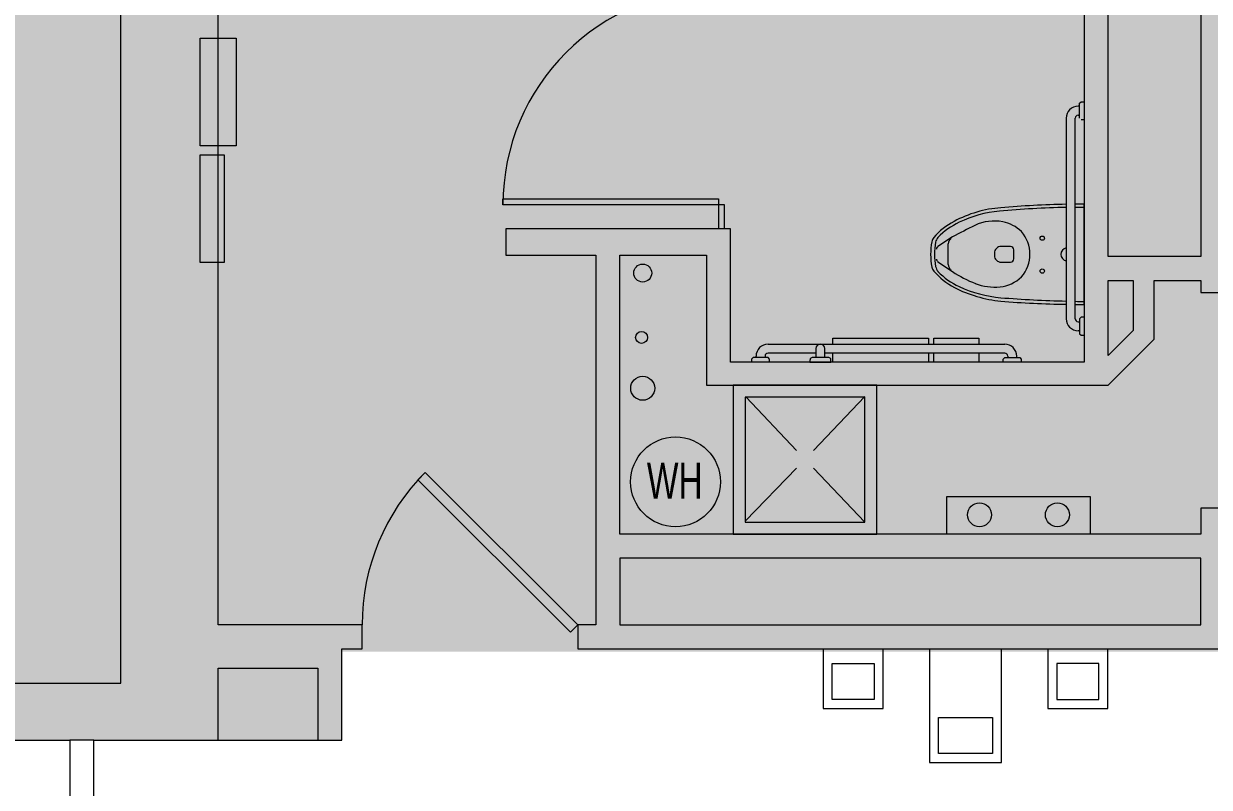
# Model space of a CAD drawing. Header units: inches. Extents: x 1 to 4591, y -953 to 1388.
# Drawn here: x 3192.1 to 3390, y -170.6 to -43.1 of the extents above; entities that cross this region are included whole.
import ezdxf

# ---------------------------------------------------------------- set-up
doc = ezdxf.new("R2010")
doc.units = ezdxf.units.IN
doc.header["$MEASUREMENT"] = 0
for name, color, linetype, lineweight in [('4th Floor Revit Background_dwg', 8, 'Continuous', 9), ('A-DETL-GENF', 92, 'Continuous', 9), ('A-EXIST-CORE', 7, 'Continuous', 9), ('A-EXIST-DOOR', 7, 'Continuous', 9), ('A-FLOR-TOIL-ACCS', 7, 'Continuous', 9), ('A-FLOR-TPTN', 7, 'Continuous', 9), ('A-WALL', 113, 'Continuous', 50), ('P-EXIST-FIXT', 7, 'Continuous', 9), ('P-FIXT', 7, 'Continuous', 9), ('Q-CASE', 31, 'Continuous', 9)]:
    doc.layers.add(name, color=color, linetype=linetype, lineweight=lineweight)
doc.styles.add('Arial', font='arial.ttf', dxfattribs={"width": 0.666667, "height": 6})

# ---------------------------------------------------------------- blocks, each defined once
blk = doc.blocks.new('Counter Top - L Shaped _No Backsplash_ - Standard Counter Top-2632531-4th Floor New Construction - Tel_Data_Elec Plan')
at = {"layer": 'Q-CASE', "lineweight": 13}
for p, q in [((-47.26, 0), (-47.26, 96.51)), ((-5.26, 96.51), (-5.26, 42)), ((-5.26, 42), (131.23, 42)), ((131.23, 42), (131.23, 0)), ((131.23, 0), (-47.26, 0))]:
    blk.add_line(p, q, dxfattribs=at)
blk = doc.blocks.new('4th Floor Revit Background_dwg-1506688-4th Floor New Construction - Tel_Data_Elec Plan')
at = {"layer": 'A-EXIST-CORE'}
blk.add_line((1555.83, 678.27), (1652.34, 678.27), dxfattribs=at)
at = {"layer": 'A-EXIST-CORE', "flags": 128}
for points in [[(1833.28, 755.02), (1841.1, 755.02), (1841.1, 753.02), (1845.1, 753.02)], [(1679.23, 901.39), (1821.6, 901.39), (1821.6, 741.39), (1762.6, 741.39), (1762.6, 763.64)], [(1549.82, 898.35), (1549.82, 865.52), (1559.32, 865.52), (1559.32, 687.77), (1660.82, 687.77), (1660.82, 897.27), (1559.32, 897.27), (1559.32, 865.52)], [(1656.34, 678.27), (1697.73, 678.27), (1697.73, 693.52), (1701.1, 693.52), (1701.1, 697.52), (1677.1, 697.52), (1677.1, 805.27), (1704.98, 805.27)], [(1762.6, 763.64), (1725.1, 763.64), (1725.1, 759.27), (1740.1, 759.27), (1740.1, 697.52), (1737.1, 697.52), (1737.1, 693.52), (1866.48, 693.52), (1866.48, 697.52), (1845.1, 697.52), (1845.1, 717.02), (1841.1, 717.02)], [(1841.1, 717.02), (1841.1, 712.64), (1744.1, 712.64), (1744.1, 759.27), (1758.6, 759.27), (1758.6, 737.52), (1825.6, 737.52), (1833.28, 745.2), (1833.28, 755.02)], [(1677.1, 678.27), (1677.1, 690.27), (1693.73, 690.27), (1693.73, 678.27)]]:
    blk.add_lwpolyline(points, dxfattribs=at)
for points in [[(1841.1, 901.39), (1841.1, 759.02), (1825.6, 759.02), (1825.6, 901.39)], [(1829.78, 746.65), (1825.6, 742.47), (1825.6, 755.02), (1829.78, 755.02)], [(1841.1, 708.64), (1744.1, 708.64), (1744.1, 697.52), (1841.1, 697.52)]]:
    blk.add_lwpolyline(points, close=True, dxfattribs=at)
at = {"layer": 'A-EXIST-DOOR', "flags": 128}
blk.add_lwpolyline([(1737.1, 697.52), (1711.65, 722.97), (1710.41, 721.74), (1735.87, 696.28)], close=True, dxfattribs=at)
at = {"layer": 'A-EXIST-DOOR'}
blk.add_arc((1737.1, 697.52), 36, 135, 180, dxfattribs=at)
at = {"layer": 'A-FLOR-TOIL-ACCS'}
for p, q in [((1820.85, 784.14), (1820.6, 784.14)), ((1818.6, 782.14), (1818.6, 748.64)), ((1820.1, 748.64), (1820.1, 782.14)), ((1820.6, 782.64), (1820.85, 782.64)), ((1821.1, 781.89), (1821.6, 781.89)), ((1820.6, 748.14), (1820.85, 748.14)), ((1820.85, 746.64), (1820.6, 746.64)), ((1768.85, 744.39), (1808.35, 744.39)), ((1766.85, 742.14), (1766.85, 742.39)), ((1768.35, 742.39), (1768.35, 742.14)), ((1776.85, 742.89), (1768.85, 742.89)), ((1778.35, 742.14), (1776.85, 742.14)), ((1808.35, 742.89), (1778.35, 742.89)), ((1808.85, 742.39), (1808.85, 742.14)), ((1810.35, 742.14), (1810.35, 742.39))]:
    blk.add_line(p, q, dxfattribs=at)
at = {"layer": 'A-FLOR-TOIL-ACCS', "flags": 128}
for points in [[(1680.1, 795.52), (1680.1, 777.52), (1674.1, 777.52), (1674.1, 795.52)], [(1678.1, 776.02), (1678.1, 758.02), (1674.1, 758.02), (1674.1, 776.02)]]:
    blk.add_lwpolyline(points, close=True, dxfattribs=at)
for points in [[(1820.85, 782.14), (1820.85, 784.64), (1821.1, 784.89), (1821.6, 784.89)], [(1821.6, 748.89), (1821.1, 748.89), (1820.85, 748.64), (1820.85, 746.14), (1821.1, 745.89), (1821.6, 745.89)], [(1779.64, 744.39), (1779.64, 745.39), (1795.64, 745.39), (1795.64, 744.39)], [(1796.52, 744.39), (1796.52, 745.39), (1804.02, 745.39), (1804.02, 744.39)], [(1769.1, 741.39), (1769.1, 741.89), (1768.85, 742.14), (1766.35, 742.14), (1766.1, 741.89), (1766.1, 741.39)], [(1776.85, 743.64), (1776.85, 742.14), (1776.23, 742.14)], [(1778.98, 742.14), (1778.35, 742.14), (1778.35, 743.64)], [(1795.64, 742.89), (1795.64, 741.4), (1779.64, 741.4), (1779.64, 742.89)], [(1804.02, 742.89), (1804.02, 741.39), (1796.52, 741.39), (1796.52, 742.89)], [(1808.1, 741.39), (1808.1, 741.89), (1808.35, 742.14), (1810.85, 742.14), (1811.1, 741.89), (1811.1, 741.39)], [(1775.85, 741.77), (1775.85, 741.39), (1779.35, 741.39), (1779.35, 741.77)]]:
    blk.add_lwpolyline(points, dxfattribs=at)
at = {"layer": 'A-FLOR-TOIL-ACCS'}
for centre, radius, start, end in [((1820.6, 782.14), 2, 90, 180), ((1820.6, 782.14), 0.5, 90, 180), ((1820.6, 748.64), 2, 180, 270), ((1820.6, 748.64), 0.5, 180, 270), ((1768.85, 742.39), 2, 90, 180), ((1777.6, 743.64), 0.75, 360, 180), ((1808.35, 742.39), 2, 0, 90), ((1768.85, 742.39), 0.5, 90, 180), ((1776.23, 741.77), 0.375, 90, 180), ((1778.98, 741.77), 0.375, 360, 90), ((1808.35, 742.39), 0.5, 0, 90)]:
    blk.add_arc(centre, radius, start, end, dxfattribs=at)
at = {"layer": 'A-FLOR-TPTN', "flags": 128}
blk.add_lwpolyline([(1760.6, 767.64), (1724.6, 767.64), (1724.6, 768.64), (1760.6, 768.64)], close=True, dxfattribs=at)
blk.add_lwpolyline([(1761.6, 763.64), (1761.6, 767.64), (1760.6, 767.64), (1760.6, 763.64)], dxfattribs=at)
at = {"layer": 'A-FLOR-TPTN'}
blk.add_arc((1760.6, 767.64), 36, 90, 180, dxfattribs=at)
at = {"layer": 'P-EXIST-FIXT'}
for p, q in [((1773.6, 726.62), (1765.18, 735.52)), ((1776.43, 726.62), (1785.01, 735.64)), ((1773.58, 723.68), (1765.07, 714.88)), ((1785.01, 714.64), (1776.43, 723.67))]:
    blk.add_line(p, q, dxfattribs=at)
at = {"layer": 'P-EXIST-FIXT', "flags": 128}
for points in [[(1763.01, 712.64), (1787.01, 712.64), (1787.01, 737.52), (1763.01, 737.52)], [(1765.01, 714.64), (1785.01, 714.64), (1785.01, 735.52), (1765.01, 735.52)], [(1779.54, 685.03), (1779.54, 691.03), (1786.54, 691.03), (1786.54, 685.03)], [(1817.04, 685.03), (1824.04, 685.03), (1824.04, 691.03), (1817.04, 691.03)], [(1797.29, 682.02), (1806.29, 682.02), (1806.29, 676.02), (1797.29, 676.02)]]:
    blk.add_lwpolyline(points, close=True, dxfattribs=at)
for points in [[(1822.64, 712.64), (1822.64, 718.89), (1798.64, 718.89), (1798.64, 712.64)], [(1778.04, 693.52), (1778.04, 683.53), (1788.04, 683.53), (1788.04, 693.52)], [(1795.79, 693.52), (1795.79, 674.52), (1807.79, 674.52), (1807.79, 693.52)], [(1815.54, 693.52), (1815.54, 683.53), (1825.54, 683.53), (1825.54, 693.52)]]:
    blk.add_lwpolyline(points, dxfattribs=at)
at = {"layer": 'P-EXIST-FIXT'}
for centre, radius in [((1747.93, 756.27), 1.5), ((1747.75, 745.52), 1), ((1747.93, 737.02), 2), ((1753.41, 721.39), 7.5), ((1804.14, 715.89), 2), ((1817.14, 715.89), 2)]:
    blk.add_circle(centre, radius, dxfattribs=at)
at = {"layer": 'P-FIXT'}
for p, q in [((1821.6, 751.02), (1821.6, 767.77)), ((1799.64, 762.3), (1797.21, 760.7)), ((1798.93, 757.7), (1798.93, 761.17)), ((1809.32, 760.71), (1807.76, 760.71)), ((1809.88, 758.65), (1809.88, 760.15)), ((1797.21, 758.15), (1799.64, 756.51)), ((1806.63, 759.57), (1806.63, 759.2)), ((1807.75, 758.08), (1809.32, 758.08))]:
    blk.add_line(p, q, dxfattribs=at)
for centre in [(1814.61, 762.09), (1814.61, 756.6)]:
    blk.add_circle(centre, 0.358, dxfattribs=at)
for centre, radius, start, end in [((1821.45, 610.43), 157.34, 91.037, 95.0138), ((1821.45, 610.43), 157.34, 89.9445, 90.4908), ((1809.1, 747.86), 19.36, 94.1483, 118.3887), ((1808.88, 748.17), 18.46, 94.3585, 116.0983), ((1821.08, 626.45), 140.79, 91.0064, 95.545), ((1821.08, 626.45), 140.79, 89.7854, 90.3959), ((1805.19, 754.63), 11.54, 117.3045, 138.9088), ((1805.84, 753.92), 11.96, 115.153, 136.1614), ((1836.54, 695.34), 76.45, 115.7005, 118.856), ((1806.59, 757.56), 7.4, 78.905, 115.7005), ((1806.83, 758.76), 6.18, 45.8228, 78.905), ((1797.88, 761.19), 1.72, 143.3983, 170.1871), ((1798.18, 761.22), 1.38, 134.4952, 172.3555), ((1799.97, 761.17), 1.04, 120.9018, 180), ((1806.8, 759.41), 5.76, 318.8891, 41.1109), ((1807.02, 759.38), 11.04, 169.0024, 190.9976), ((1808.91, 759.38), 12.27, 170.4841, 189.5159), ((1797.54, 760.2), 0.599, 123.3554, 174.696), ((1807.76, 759.58), 1.13, 90, 180.5296), ((1809.32, 760.15), 0.56, 0, 90.5829), ((1818.85, 759.39), 1.12, 102.8396, 257.1604), ((1797.68, 758.73), 0.757, 190.9251, 231.0236), ((1807.74, 759.2), 1.11, 180, 270.5857), ((1809.32, 758.64), 0.56, 270, 0.535), ((1797.52, 757.52), 1.36, 190.3332, 222.8161), ((1805.62, 764.44), 12.02, 220.761, 241.8362), ((1798.77, 757.78), 2, 192.4978, 219.0597), ((1805.94, 765.07), 12.22, 224.4074, 244.8903), ((1800.06, 757.7), 1.14, 180, 235.7536), ((1810.67, 772.95), 19.8, 236.1601, 248.6011), ((1809.43, 772.53), 20.45, 244.9076, 265.1535), ((1806.67, 762.76), 8.85, 248.6011, 275.8382), ((1806.96, 759.92), 5.99, 275.8382, 314.1772), ((1809.97, 773.63), 22.18, 243.1364, 264.1184), ((1823.97, 958.47), 206.96, 265.4918, 268.5147), ((1822.23, 943), 191.99, 265.6595, 268.9175), ((1823.97, 958.47), 206.96, 268.9301, 269.3454), ((1822.23, 943), 191.99, 269.3652, 269.8129)]:
    blk.add_arc(centre, radius, start, end, dxfattribs=at)
at = {"layer": 'P-EXIST-FIXT', "insert": (1748.63, 724.59), "char_height": 6, "width": 11.0187, "attachment_point": 1, "line_spacing_factor": 0.941778, "style": 'Arial'}
blk.add_mtext('WH', dxfattribs=at)

msp = doc.modelspace()

# ---------------------------------------------------------------- hatches: boundary and pattern name
at = {"layer": 'A-DETL-GENF'}
h = msp.add_hatch(color=9, dxfattribs=at)
h.paths.add_polyline_path([(3097.3, -162.72), (3245.2, -162.72), (3245.2, -147.94), (3456.83, -147.94), (3456.83, -162.72), (3571.34, -162.72), (3571.34, 64.4), (3097.3, 64.4), (3097.3, 24.53), (3106.79, 24.53), (3106.79, -19.47), (3097.3, -19.47), (3097.3, -77.47), (3106.79, -77.47), (3106.79, -121.47), (3097.3, -121.47), (3097.3, -158.22)], flags=0)
h.paths.add_polyline_path([(4231.23, -162.72), (4231.23, 68.31), (3945.23, 68.31), (3945.23, -162.72), (4221.97, -162.72)], flags=0)
h.paths.add_polyline_path([(2867.81, -160.85), (2965.29, -160.85), (2965.29, -120.86), (2955.79, -120.86), (2955.79, -76.86), (2965.79, -76.86), (2965.79, -18.86), (2955.79, -18.86), (2955.79, 25.14), (2965.29, 25.14), (2965.29, 62.36), (2881.54, 62.36), (2799.66, 144.24), (2742.19, 144.24), (2742.19, 18.14), (2705.21, 18.14), (2705.21, -160.85), (2863.81, -160.85)], flags=0)
h.paths.add_polyline_path([(2221.81, 330.78), (2221.81, 334.78), (2380.8, 334.78), (2494.98, 448.96), (2385.16, 558.75), (2314.52, 558.75), (2314.52, 773.5), (2198.58, 773.5), (2198.58, 330.78)], flags=0)

# ---------------------------------------------------------------- linework, layer by layer
at = {"layer": 'A-WALL', "color": 250, "lineweight": 20}
for p, q in [((3203.81, -162.72), (3199.81, -162.72)), ((3199.81, -162.72), (3199.81, -307.21)), ((3203.81, -222.72), (3203.81, -162.72))]:
    msp.add_line(p, q, dxfattribs=at)

# ---------------------------------------------------------------- block references
at = {"layer": '4th Floor Revit Background_dwg', "color": 7}
msp.add_blockref('4th Floor Revit Background_dwg-1506688-4th Floor New Construction - Tel_Data_Elec Plan', (1547.47, -840.99), dxfattribs=at)
at = {"layer": 'Q-CASE', "lineweight": 13, "rotation": 269.9999999999997}
msp.add_blockref('Counter Top - L Shaped _No Backsplash_ - Standard Counter Top-2632531-4th Floor New Construction - Tel_Data_Elec Plan', (3103.3, -209.98), dxfattribs=at)

doc.saveas('drawing.dxf')
